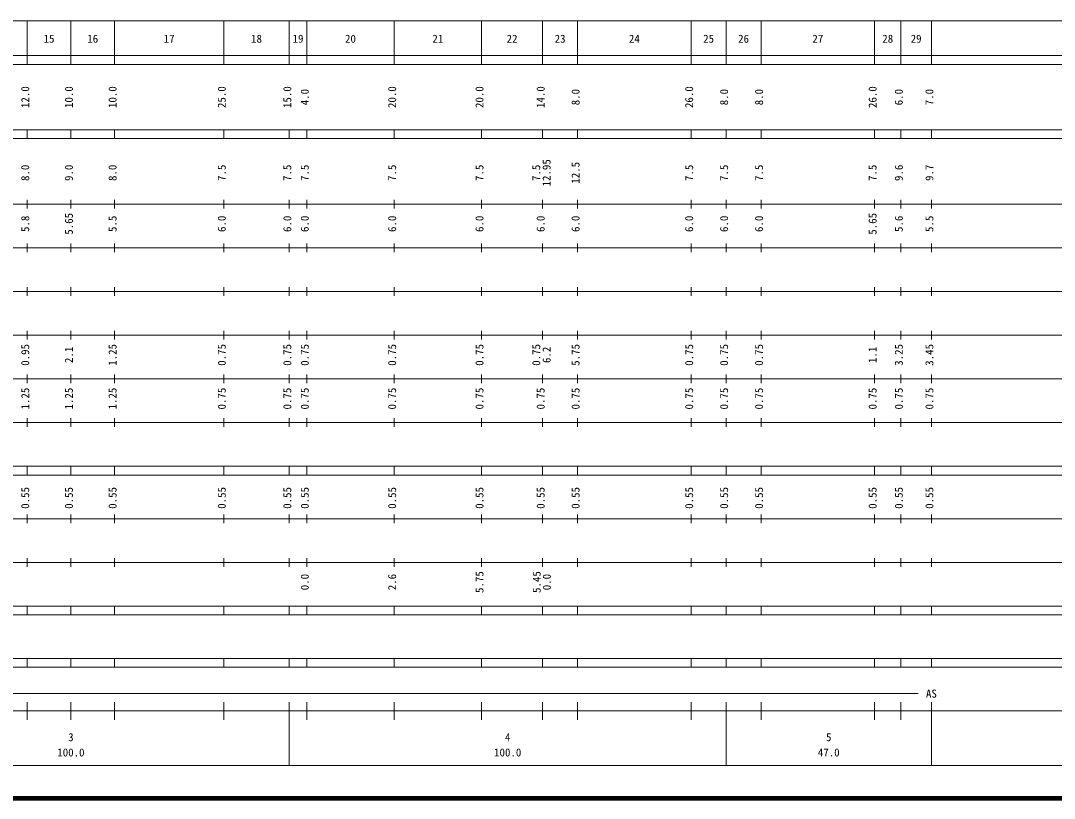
# Model space of a CAD drawing. Units: millimetres on the paper, enlarged 1000 times. Extents: x 40000 to 680000, y 20000 to 380000.
# Drawn here: x 306501 to 543144, y 20000 to 198000 of the extents above; entities that cross this region are included whole.
import ezdxf
from ezdxf.enums import TextEntityAlignment as Align

# ---------------------------------------------------------------- set-up
doc = ezdxf.new("R2010")
doc.units = ezdxf.units.MM
doc.header["$LTSCALE"] = 1000
doc.layers.add('M-TTL', color=2, linetype='Continuous', lineweight=140)
doc.layers.add('M-TTL-BAND', color=7, linetype='Continuous', lineweight=13)
doc.styles.add('ＭＳ ゴシック', font='')
doc.styles.get('ＭＳ ゴシック').set_extended_font_data('MS Gothic')

msp = doc.modelspace()

# ---------------------------------------------------------------- linework, layer by layer
at = {"layer": 'M-TTL'}
msp.add_line((40000, 20000), (680000, 20000), dxfattribs=at)
at = {"layer": 'M-TTL-BAND'}
for p, q in [((68000, 198000), (579000, 198000)), ((308000, 188000), (308000, 198000)), ((318000, 188000), (318000, 198000)), ((328000, 188000), (328000, 198000)), ((353000, 188000), (353000, 198000)), ((368000, 188000), (368000, 198000)), ((372000, 188000), (372000, 198000)), ((392000, 188000), (392000, 198000)), ((412000, 188000), (412000, 198000)), ((426000, 188000), (426000, 198000)), ((434000, 188000), (434000, 198000)), ((460000, 188000), (460000, 198000)), ((468000, 188000), (468000, 198000)), ((476000, 188000), (476000, 198000)), ((502000, 188000), (502000, 198000)), ((508000, 188000), (508000, 198000)), ((515000, 188000), (515000, 198000)), ((40000, 190000), (579000, 190000)), ((40000, 188000), (579000, 188000)), ((40000, 173000), (579000, 173000)), ((308000, 171000), (308000, 173000)), ((318000, 171000), (318000, 173000)), ((328000, 171000), (328000, 173000)), ((353000, 171000), (353000, 173000)), ((368000, 171000), (368000, 173000)), ((372000, 171000), (372000, 173000)), ((392000, 171000), (392000, 173000)), ((412000, 171000), (412000, 173000)), ((426000, 171000), (426000, 173000)), ((434000, 171000), (434000, 173000)), ((460000, 171000), (460000, 173000)), ((468000, 171000), (468000, 173000)), ((476000, 171000), (476000, 173000)), ((502000, 171000), (502000, 173000)), ((508000, 171000), (508000, 173000)), ((515000, 171000), (515000, 173000)), ((40000, 171000), (579000, 171000)), ((308000, 155000), (308000, 157000)), ((318000, 155000), (318000, 157000)), ((328000, 155000), (328000, 157000)), ((353000, 155000), (353000, 157000)), ((368000, 155000), (368000, 157000)), ((372000, 155000), (372000, 157000)), ((392000, 155000), (392000, 157000)), ((412000, 155000), (412000, 157000)), ((426000, 155000), (426000, 157000)), ((434000, 155000), (434000, 157000)), ((460000, 155000), (460000, 157000)), ((468000, 155000), (468000, 157000)), ((476000, 155000), (476000, 157000)), ((502000, 155000), (502000, 157000)), ((508000, 155000), (508000, 157000)), ((515000, 155000), (515000, 157000)), ((40000, 156000), (579000, 156000)), ((308000, 145000), (308000, 147000)), ((318000, 145000), (318000, 147000)), ((328000, 145000), (328000, 147000)), ((353000, 145000), (353000, 147000)), ((368000, 145000), (368000, 147000)), ((372000, 145000), (372000, 147000)), ((392000, 145000), (392000, 147000)), ((412000, 145000), (412000, 147000)), ((426000, 145000), (426000, 147000)), ((434000, 145000), (434000, 147000)), ((460000, 145000), (460000, 147000)), ((468000, 145000), (468000, 147000)), ((476000, 145000), (476000, 147000)), ((502000, 145000), (502000, 147000)), ((508000, 145000), (508000, 147000)), ((515000, 145000), (515000, 147000)), ((46000, 146000), (579000, 146000)), ((52000, 136000), (579000, 136000)), ((308000, 135000), (308000, 137000)), ((318000, 135000), (318000, 137000)), ((328000, 135000), (328000, 137000)), ((353000, 135000), (353000, 137000)), ((368000, 135000), (368000, 137000)), ((372000, 135000), (372000, 137000)), ((392000, 135000), (392000, 137000)), ((412000, 135000), (412000, 137000)), ((426000, 135000), (426000, 137000)), ((434000, 135000), (434000, 137000)), ((460000, 135000), (460000, 137000)), ((468000, 135000), (468000, 137000)), ((476000, 135000), (476000, 137000)), ((502000, 135000), (502000, 137000)), ((508000, 135000), (508000, 137000)), ((515000, 135000), (515000, 137000)), ((46000, 126000), (579000, 126000)), ((308000, 125000), (308000, 127000)), ((318000, 125000), (318000, 127000)), ((328000, 125000), (328000, 127000)), ((353000, 125000), (353000, 127000)), ((368000, 125000), (368000, 127000)), ((372000, 125000), (372000, 127000)), ((392000, 125000), (392000, 127000)), ((412000, 125000), (412000, 127000)), ((426000, 125000), (426000, 127000)), ((434000, 125000), (434000, 127000)), ((460000, 125000), (460000, 127000)), ((468000, 125000), (468000, 127000)), ((476000, 125000), (476000, 127000)), ((502000, 125000), (502000, 127000)), ((508000, 125000), (508000, 127000)), ((515000, 125000), (515000, 127000)), ((52000, 116000), (579000, 116000)), ((308000, 115000), (308000, 117000)), ((318000, 115000), (318000, 117000)), ((328000, 115000), (328000, 117000)), ((353000, 115000), (353000, 117000)), ((368000, 115000), (368000, 117000)), ((372000, 115000), (372000, 117000)), ((392000, 115000), (392000, 117000)), ((412000, 115000), (412000, 117000)), ((426000, 115000), (426000, 117000)), ((434000, 115000), (434000, 117000)), ((460000, 115000), (460000, 117000)), ((468000, 115000), (468000, 117000)), ((476000, 115000), (476000, 117000)), ((502000, 115000), (502000, 117000)), ((508000, 115000), (508000, 117000)), ((515000, 115000), (515000, 117000)), ((308000, 105000), (308000, 107000)), ((318000, 105000), (318000, 107000)), ((328000, 105000), (328000, 107000)), ((353000, 105000), (353000, 107000)), ((368000, 105000), (368000, 107000)), ((372000, 105000), (372000, 107000)), ((392000, 105000), (392000, 107000)), ((412000, 105000), (412000, 107000)), ((426000, 105000), (426000, 107000)), ((434000, 105000), (434000, 107000)), ((460000, 105000), (460000, 107000)), ((468000, 105000), (468000, 107000)), ((476000, 105000), (476000, 107000)), ((502000, 105000), (502000, 107000)), ((508000, 105000), (508000, 107000)), ((515000, 105000), (515000, 107000)), ((46000, 106000), (579000, 106000)), ((40000, 96000), (579000, 96000)), ((308000, 94000), (308000, 96000)), ((318000, 94000), (318000, 96000)), ((328000, 94000), (328000, 96000)), ((353000, 94000), (353000, 96000)), ((368000, 94000), (368000, 96000)), ((372000, 94000), (372000, 96000)), ((392000, 94000), (392000, 96000)), ((412000, 94000), (412000, 96000)), ((426000, 94000), (426000, 96000)), ((434000, 94000), (434000, 96000)), ((460000, 94000), (460000, 96000)), ((468000, 94000), (468000, 96000)), ((476000, 94000), (476000, 96000)), ((502000, 94000), (502000, 96000)), ((508000, 94000), (508000, 96000)), ((515000, 94000), (515000, 96000)), ((40000, 94000), (579000, 94000)), ((49000, 84000), (579000, 84000)), ((308000, 83000), (308000, 85000)), ((318000, 83000), (318000, 85000)), ((328000, 83000), (328000, 85000)), ((353000, 83000), (353000, 85000)), ((368000, 83000), (368000, 85000)), ((372000, 83000), (372000, 85000)), ((392000, 83000), (392000, 85000)), ((412000, 83000), (412000, 85000)), ((426000, 83000), (426000, 85000)), ((434000, 83000), (434000, 85000)), ((460000, 83000), (460000, 85000)), ((468000, 83000), (468000, 85000)), ((476000, 83000), (476000, 85000)), ((502000, 83000), (502000, 85000)), ((508000, 83000), (508000, 85000)), ((515000, 83000), (515000, 85000)), ((40000, 74000), (579000, 74000)), ((308000, 73000), (308000, 75000)), ((318000, 73000), (318000, 75000)), ((328000, 73000), (328000, 75000)), ((353000, 73000), (353000, 75000)), ((368000, 73000), (368000, 75000)), ((372000, 73000), (372000, 75000)), ((392000, 73000), (392000, 75000)), ((412000, 73000), (412000, 75000)), ((426000, 73000), (426000, 75000)), ((434000, 73000), (434000, 75000)), ((460000, 73000), (460000, 75000)), ((468000, 73000), (468000, 75000)), ((476000, 73000), (476000, 75000)), ((502000, 73000), (502000, 75000)), ((508000, 73000), (508000, 75000)), ((515000, 73000), (515000, 75000)), ((40000, 64000), (579000, 64000)), ((308000, 62000), (308000, 64000)), ((318000, 62000), (318000, 64000)), ((328000, 62000), (328000, 64000)), ((353000, 62000), (353000, 64000)), ((368000, 62000), (368000, 64000)), ((372000, 62000), (372000, 64000)), ((392000, 62000), (392000, 64000)), ((412000, 62000), (412000, 64000)), ((426000, 62000), (426000, 64000)), ((434000, 62000), (434000, 64000)), ((460000, 62000), (460000, 64000)), ((468000, 62000), (468000, 64000)), ((476000, 62000), (476000, 64000)), ((502000, 62000), (502000, 64000)), ((508000, 62000), (508000, 64000)), ((515000, 62000), (515000, 64000)), ((40000, 62000), (579000, 62000)), ((40000, 52000), (579000, 52000)), ((40000, 50000), (579000, 50000)), ((308000, 50000), (308000, 52000)), ((318000, 50000), (318000, 52000)), ((328000, 50000), (328000, 52000)), ((353000, 50000), (353000, 52000)), ((368000, 50000), (368000, 52000)), ((372000, 50000), (372000, 52000)), ((392000, 50000), (392000, 52000)), ((412000, 50000), (412000, 52000)), ((426000, 50000), (426000, 52000)), ((434000, 50000), (434000, 52000)), ((460000, 50000), (460000, 52000)), ((468000, 50000), (468000, 52000)), ((476000, 50000), (476000, 52000)), ((502000, 50000), (502000, 52000)), ((508000, 50000), (508000, 52000)), ((515000, 50000), (515000, 52000)), ((71000, 44000), (512000, 44000)), ((308000, 38000), (308000, 42000)), ((318000, 38000), (318000, 42000)), ((328000, 38000), (328000, 42000)), ((353000, 38000), (353000, 42000)), ((368000, 27500), (368000, 42000)), ((372000, 38000), (372000, 42000)), ((392000, 38000), (392000, 42000)), ((412000, 38000), (412000, 42000)), ((426000, 38000), (426000, 42000)), ((434000, 38000), (434000, 42000)), ((460000, 38000), (460000, 42000)), ((468000, 27500), (468000, 42000)), ((476000, 38000), (476000, 42000)), ((502000, 38000), (502000, 42000)), ((508000, 38000), (508000, 42000)), ((515000, 27500), (515000, 42000)), ((40000, 40000), (579000, 40000)), ((68000, 27500), (579000, 27500))]:
    msp.add_line(p, q, dxfattribs=at)

# ---------------------------------------------------------------- texts
at = {"layer": 'M-TTL-BAND', "style": 'ＭＳ ゴシック'}
for s, p in [('15', (313000, 192405)), ('16', (323000, 192405)), ('17', (340500, 192405)), ('18', (360500, 192405)), ('19', (370000, 192405)), ('20', (382000, 192405)), ('21', (402000, 192405)), ('22', (419000, 192405)), ('23', (430000, 192405)), ('24', (447000, 192405)), ('25', (464000, 192405)), ('26', (472000, 192405)), ('27', (489000, 192405)), ('28', (505000, 192405)), ('29', (511500, 192405)), ('AS', (515000, 42500)), ('3', (318000, 32523)), ('4', (418000, 32523)), ('5', (491500, 32523)), ('100.0', (318000, 29033)), ('100.0', (418000, 29033)), ('47.0', (491500, 29033))]:
    msp.add_text(s, height=1833, dxfattribs=at).set_placement(p, align=Align.BOTTOM_CENTER)
for s, p in [('12.0', (309000, 180500)), ('10.0', (319000, 180500)), ('10.0', (329000, 180500)), ('25.0', (354000, 180500)), ('15.0', (369000, 180500)), ('4.0', (373000, 180500)), ('20.0', (393000, 180500)), ('20.0', (413000, 180500)), ('14.0', (427000, 180500)), ('8.0', (435000, 180500)), ('26.0', (461000, 180500)), ('8.0', (469000, 180500)), ('8.0', (477000, 180500)), ('26.0', (503000, 180500)), ('6.0', (509000, 180500)), ('7.0', (516000, 180500)), ('12.95', (428370, 163174)), ('8.0', (309000, 163174)), ('9.0', (319000, 163174)), ('8.0', (329000, 163174)), ('7.5', (354000, 163174)), ('7.5', (369000, 163174)), ('7.5', (373000, 163174)), ('7.5', (393000, 163174)), ('7.5', (413000, 163174)), ('7.5', (426000, 163174)), ('12.5', (435000, 163174)), ('7.5', (461000, 163174)), ('7.5', (469000, 163174)), ('7.5', (477000, 163174)), ('7.5', (503000, 163174)), ('9.6', (509000, 163174)), ('9.7', (516000, 163174)), ('5.65', (319000, 151500)), ('5.65', (503000, 151500)), ('5.8', (309000, 151500)), ('5.5', (329000, 151500)), ('6.0', (354000, 151500)), ('6.0', (369000, 151500)), ('6.0', (373000, 151500)), ('6.0', (393000, 151500)), ('6.0', (413000, 151500)), ('6.0', (427000, 151500)), ('6.0', (435000, 151500)), ('6.0', (461000, 151500)), ('6.0', (469000, 151500)), ('6.0', (477000, 151500)), ('5.6', (509000, 151500)), ('5.5', (516000, 151500)), ('0.95', (309000, 121500)), ('2.1', (319000, 121500)), ('1.25', (329000, 121500)), ('0.75', (354000, 121500)), ('0.75', (369000, 121500)), ('0.75', (373000, 121500)), ('0.75', (393000, 121500)), ('0.75', (413000, 121500)), ('0.75', (426000, 121500)), ('6.2', (428370, 121500)), ('5.75', (435000, 121500)), ('0.75', (461000, 121500)), ('0.75', (469000, 121500)), ('0.75', (477000, 121500)), ('1.1', (503000, 121500)), ('3.25', (509000, 121500)), ('3.45', (516000, 121500)), ('1.25', (309000, 111500)), ('1.25', (319000, 111500)), ('1.25', (329000, 111500)), ('0.75', (354000, 111500)), ('0.75', (369000, 111500)), ('0.75', (373000, 111500)), ('0.75', (393000, 111500)), ('0.75', (413000, 111500)), ('0.75', (427000, 111500)), ('0.75', (435000, 111500)), ('0.75', (461000, 111500)), ('0.75', (469000, 111500)), ('0.75', (477000, 111500)), ('0.75', (503000, 111500)), ('0.75', (509000, 111500)), ('0.75', (516000, 111500)), ('0.55', (309000, 88764)), ('0.55', (319000, 88764)), ('0.55', (329000, 88764)), ('0.55', (354000, 88764)), ('0.55', (369000, 88764)), ('0.55', (373000, 88764)), ('0.55', (393000, 88764)), ('0.55', (413000, 88764)), ('0.55', (427000, 88764)), ('0.55', (435000, 88764)), ('0.55', (461000, 88764)), ('0.55', (469000, 88764)), ('0.55', (477000, 88764)), ('0.55', (503000, 88764)), ('0.55', (509000, 88764)), ('0.55', (516000, 88764)), ('0.0', (373000, 69500)), ('2.6', (393000, 69500)), ('5.75', (413000, 69500)), ('5.45', (426102, 69500)), ('0.0', (428414, 69500))]:
    msp.add_text(s, height=1833, rotation=90, dxfattribs=at).set_placement(p, align=Align.BOTTOM_CENTER)

doc.saveas('drawing.dxf')
